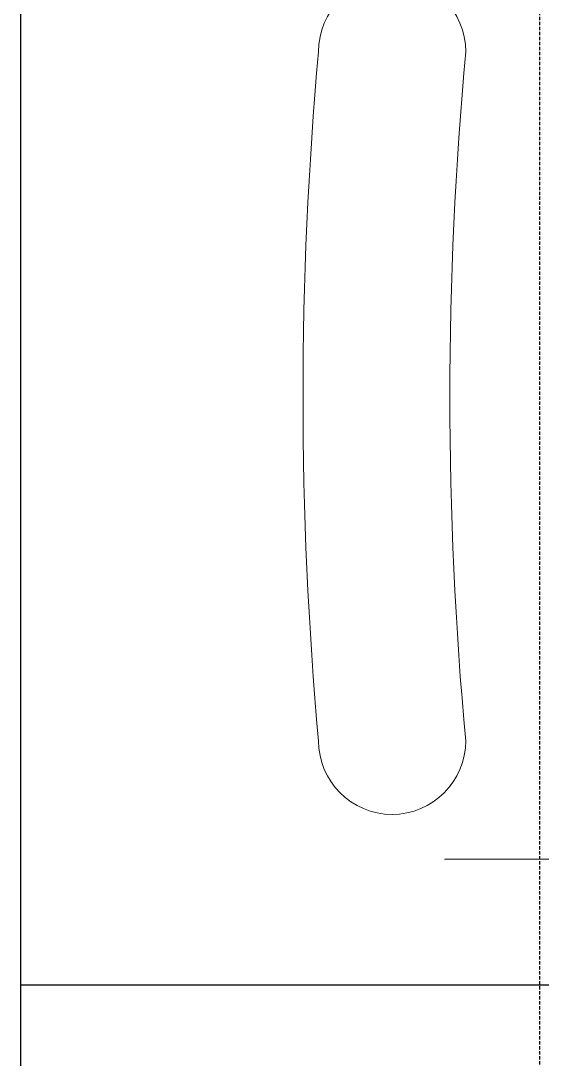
# Model space of a CAD drawing. Extents: x -12260 to 57327, y -29287 to 19916.
# Drawn here: x 44776 to 45024.7, y -3735.5 to -3240.5 of the extents above; entities that cross this region are included whole.
import ezdxf

# ---------------------------------------------------------------- set-up
doc = ezdxf.new("R2010")
doc.units = 0
doc.header["$LTSCALE"] = 0.25
doc.linetypes.add('DASHDOT', pattern=[25.4, 12.7, -6.35, 0, -6.35])
doc.linetypes.add('HIDDEN', pattern=[9.525, 6.35, -3.175])
doc.layers.add('01-First Floor-FUR$0$FALSE CEILING', color=251, linetype='Continuous')
for name, color, linetype, lineweight in [('01-First Floor-FUR$0$LOADING', 253, 'Continuous', 5), ('01-First Floor-FUR$0$Walls', 251, 'Continuous', 5), ('E-LITE-CLNG-CNDT', 6, 'DASHDOT', 35), ('E-POWR-FLOR-CNDT', 6, 'HIDDEN', 25)]:
    doc.layers.add(name, color=color, linetype=linetype, lineweight=lineweight)

# ---------------------------------------------------------------- blocks, each defined once
blk = doc.blocks.new('01-First Floor-FUR$0$GF21018-P')
at = {"color": 0}
blk.add_line((0.22049, 0.47563), (0.22049, 0.0675), dxfattribs=at)
for centre, radius, start, end in [((-0.16429, 0.0425), 0.03511, 90, 270), ((0, 1.84674), 1.77674, 264.69456, 275.30527), ((0.16409, 0.0425), 0.03511, 270, 90), ((0, 1.83136), 1.83136, 264.85322, 275.14698)]:
    blk.add_arc(centre, radius, start, end, dxfattribs=at)
blk = doc.blocks.new('01-First Floor-FUR')
at = {"layer": '01-First Floor-FUR$0$FALSE CEILING', "linetype": 'Continuous'}
blk.add_line((44776, -3700), (48976, -3700), dxfattribs=at)
at = {"layer": '01-First Floor-FUR$0$FALSE CEILING'}
blk.add_lwpolyline([(44776, -2810), (48976, -2810), (48976, -6100), (44776, -6100)], close=True, dxfattribs=at)
at = {"layer": '01-First Floor-FUR$0$Walls'}
blk.add_line((44776, -2810), (44776, -4480), dxfattribs=at)
at = {"layer": '01-First Floor-FUR$0$LOADING', "extrusion": (-7.77426e-06, 2.24021e-05, 1), "xscale": 1000, "yscale": 1000, "zscale": 1000, "rotation": 269.9985892449479}
blk.add_blockref('01-First Floor-FUR$0$GF21018-P', (44910.62, -3419.58, -0.55), dxfattribs=at)

msp = doc.modelspace()

# ---------------------------------------------------------------- linework, layer by layer
at = {"layer": 'E-POWR-FLOR-CNDT', "elevation": -0.1}
msp.add_lwpolyline([(44899.74, -3949.75), (45023.49, -3826.01), (45023.49, -3135.13, -0.414214), (45098.49, -3060.13), (45394.74, -3060.13, 0.197473), (45447.48, -3038.46), (45553.36, -2933.74)], format="xyb", dxfattribs=at)

# ---------------------------------------------------------------- block references
at = {"layer": 'E-LITE-CLNG-CNDT'}
msp.add_blockref('01-First Floor-FUR', (0, 0), dxfattribs=at)

doc.saveas('drawing.dxf')
